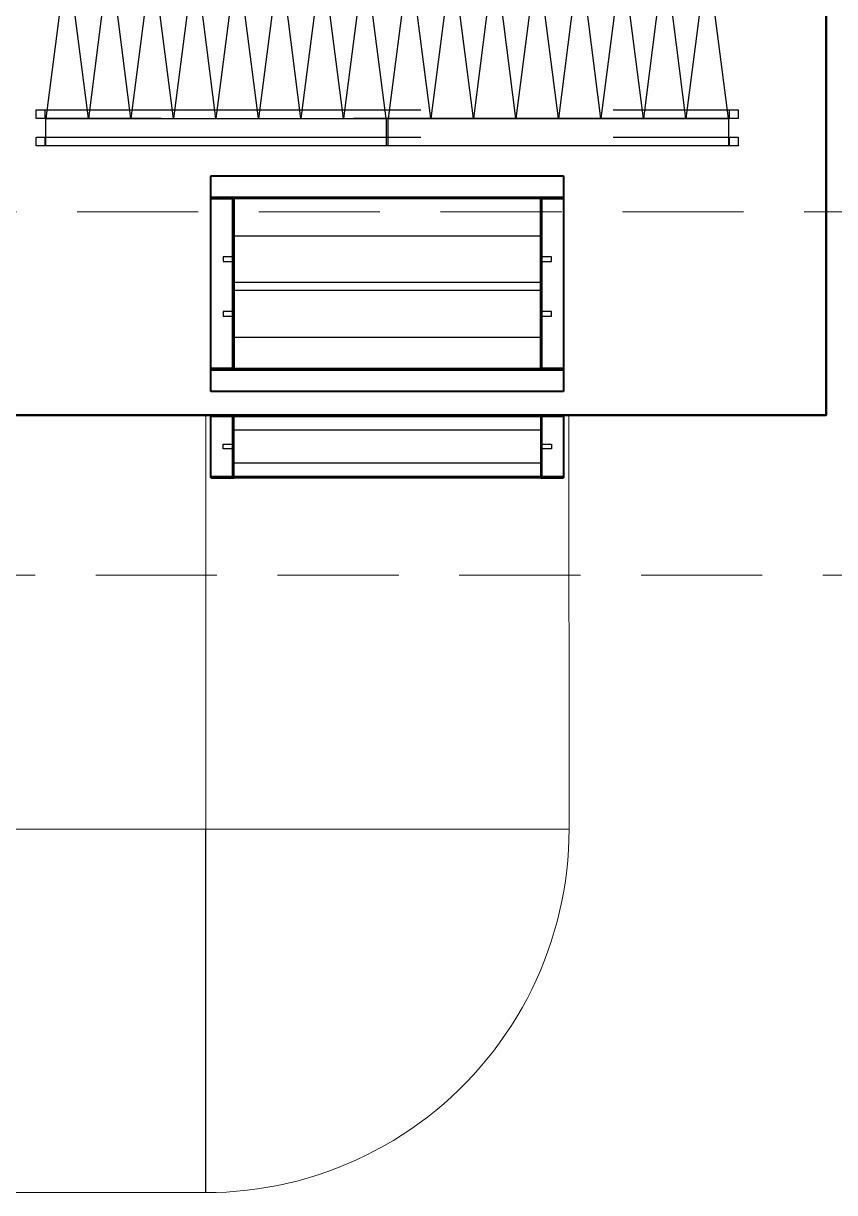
# Model space of a CAD drawing. Extents: x -57174 to 10055, y -18330 to 89882.
# Drawn here: x -41940 to -40601, y 64900 to 66830 of the extents above; entities that cross this region are included whole.
import ezdxf

# ---------------------------------------------------------------- set-up
doc = ezdxf.new("R2010")
doc.units = 0
doc.header["$LTSCALE"] = 50
doc.header["$MEASUREMENT"] = 0
doc.linetypes.add('DASHED', pattern=[0.75, 0.5, -0.25])
doc.linetypes.add('EQ 1ST FLOOR$0$DASHED', pattern=[19.05, 12.7, -6.35])
for name, color, linetype in [('duct return', 4, 'CONTINUOUS'), ('duct size', 7, 'CONTINUOUS'), ('EQ 1ST FLOOR$0$C2', 12, 'EQ 1ST FLOOR$0$DASHED'), ('Supply Ahu-04', 5, 'CONTINUOUS')]:
    doc.layers.add(name, color=color, linetype=linetype)
doc.layers.add('EQ 1ST FLOOR$0$C5', color=5, linetype='CONTINUOUS', lineweight=40)

# ---------------------------------------------------------------- blocks, each defined once
blk = doc.blocks.new('AHU-PD LAB')
at = {"layer": 'EQ 1ST FLOOR$0$C2'}
for p, q in [((-49144.7, 66479.6), (-48638, 66479.6)), ((-49144.7, 66402.4), (-49144.7, 66479.6)), ((-48638, 66479.6), (-48638, 66402.4)), ((-49146.6, 66444.9), (-49162.3, 66444.9)), ((-49162.3, 66444.9), (-49162.3, 66437.1)), ((-49162.3, 66437.1), (-49146.6, 66437.1)), ((-49146.6, 66437.1), (-49146.6, 66444.9)), ((-48620.4, 66444.9), (-48636.1, 66444.9)), ((-48636.1, 66444.9), (-48636.1, 66437.1)), ((-48636.1, 66437.1), (-48620.4, 66437.1)), ((-48620.4, 66437.1), (-48620.4, 66444.9)), ((-48638, 66402.4), (-49144.7, 66402.4)), ((-49144.7, 66389.3), (-49144.7, 66312.1)), ((-48638, 66389.3), (-49144.7, 66389.3)), ((-48638, 66312.1), (-48638, 66389.3)), ((-49146.6, 66354.6), (-49162.3, 66354.6)), ((-49162.3, 66354.6), (-49162.3, 66346.8)), ((-49146.6, 66346.8), (-49146.6, 66354.6)), ((-48620.4, 66354.6), (-48636.1, 66354.6)), ((-48636.1, 66354.6), (-48636.1, 66346.8)), ((-48620.4, 66346.8), (-48620.4, 66354.6)), ((-49162.3, 66346.8), (-49146.6, 66346.8)), ((-48636.1, 66346.8), (-48620.4, 66346.8)), ((-49144.7, 66312.1), (-48638, 66312.1)), ((-49144.7, 66158.9), (-49144.7, 66104.9)), ((-48638, 66158.9), (-49144.7, 66158.9)), ((-48638, 66104.9), (-48638, 66158.9)), ((-49162.3, 66135.8), (-49146.6, 66135.8)), ((-49162.3, 66128), (-49162.3, 66135.8)), ((-49146.6, 66128), (-49162.3, 66128)), ((-49146.6, 66135.8), (-49146.6, 66128)), ((-48636.1, 66135.8), (-48620.4, 66135.8)), ((-48636.1, 66128), (-48636.1, 66135.8)), ((-48620.4, 66128), (-48636.1, 66128)), ((-48620.4, 66135.8), (-48620.4, 66128)), ((-49144.7, 66104.9), (-48638, 66104.9))]:
    blk.add_line(p, q, dxfattribs=at)
for points in [[(-49419.5, 66946.6), (-49454.6, 66673.4), (-49384.4, 66673.4)], [(-49349.3, 66946.6), (-49384.4, 66673.4), (-49314.3, 66673.4)], [(-49279.2, 66946.6), (-49314.3, 66673.4), (-49244.1, 66673.4)], [(-49209, 66946.6), (-49244.1, 66673.4), (-49173.9, 66673.4)], [(-49138.8, 66946.6), (-49173.9, 66673.4), (-49103.7, 66673.4)], [(-49068.7, 66946.6), (-49103.7, 66673.4), (-49033.6, 66673.4)], [(-48998.5, 66946.6), (-49033.6, 66673.4), (-48963.4, 66673.4)], [(-48928.3, 66946.6), (-48963.4, 66673.4), (-48893.2, 66673.4)], [(-48854.4, 66946.6), (-48889.5, 66673.4), (-48819.3, 66673.4)], [(-48784.2, 66946.6), (-48819.3, 66673.4), (-48749.1, 66673.4)], [(-48714, 66946.6), (-48749.1, 66673.4), (-48678.9, 66673.4)], [(-48643.9, 66946.6), (-48678.9, 66673.4), (-48608.8, 66673.4)], [(-48573.7, 66946.6), (-48608.8, 66673.4), (-48538.6, 66673.4)], [(-48503.5, 66946.6), (-48538.6, 66673.4), (-48468.4, 66673.4)], [(-48433.4, 66946.6), (-48468.4, 66673.4), (-48398.3, 66673.4)], [(-48363.2, 66946.6), (-48398.3, 66673.4), (-48328.1, 66673.4)], [(-49470.6, 66687.6), (-48312.1, 66687.6), (-48312.1, 66673.4), (-49470.6, 66673.4)], [(-49470.6, 66687.6), (-49456.5, 66687.6), (-49456.5, 66673.4), (-49470.6, 66673.4)], [(-48326.2, 66687.6), (-48312.1, 66687.6), (-48312.1, 66673.4), (-48326.2, 66673.4)], [(-49454.6, 66673.4), (-48893.2, 66673.4), (-48893.2, 66628.2), (-49454.6, 66628.2)], [(-48889.5, 66673.4), (-48328.1, 66673.4), (-48328.1, 66628.2), (-48889.5, 66628.2)], [(-49470.6, 66642.3), (-48312.1, 66642.3), (-48312.1, 66628.2), (-49470.6, 66628.2)], [(-49470.6, 66642.3), (-49456.5, 66642.3), (-49456.5, 66628.2), (-49470.6, 66628.2)], [(-48326.2, 66642.3), (-48312.1, 66642.3), (-48312.1, 66628.2), (-48326.2, 66628.2)]]:
    blk.add_lwpolyline(points, close=True, dxfattribs=at)
at = {"layer": 'EQ 1ST FLOOR$0$C5'}
for p, q in [((-49182.4, 66578.8), (-48600.3, 66578.8)), ((-49182.4, 66541.1), (-49182.4, 66578.8)), ((-49182.4, 66578.8), (-48600.3, 66578.8)), ((-49182.4, 66543), (-49182.4, 66578.8)), ((-48600.3, 66578.8), (-48600.3, 66541.1)), ((-48600.3, 66578.8), (-48600.3, 66543)), ((-48600.3, 66543), (-49182.4, 66543)), ((-48600.3, 66541.1), (-49182.4, 66541.1)), ((-49182.4, 66541.1), (-49144.7, 66541.1)), ((-49182.4, 66260.5), (-49182.4, 66541.1)), ((-49182.4, 66541.1), (-49146.6, 66541.1)), ((-49182.4, 66260.5), (-49182.4, 66541.1)), ((-49146.6, 66541.1), (-49146.6, 66260.5)), ((-49144.7, 66541.1), (-49144.7, 66260.5)), ((-48638, 66541.1), (-48600.3, 66541.1)), ((-48638, 66260.5), (-48638, 66541.1)), ((-48636.1, 66541.1), (-48600.3, 66541.1)), ((-48636.1, 66260.5), (-48636.1, 66541.1)), ((-48600.3, 66541.1), (-48600.3, 66260.5)), ((-48600.3, 66541.1), (-48600.3, 66260.5)), ((-49182.4, 66260.5), (-48600.3, 66260.5)), ((-49182.4, 66222.8), (-49182.4, 66260.5)), ((-49144.7, 66260.5), (-49182.4, 66260.5)), ((-49146.6, 66260.5), (-49182.4, 66260.5)), ((-49182.4, 66258.6), (-48600.3, 66258.6)), ((-49182.4, 66222.8), (-49182.4, 66258.6)), ((-48600.3, 66260.5), (-48638, 66260.5)), ((-48600.3, 66260.5), (-48636.1, 66260.5)), ((-48600.3, 66260.5), (-48600.3, 66222.8)), ((-48600.3, 66258.6), (-48600.3, 66222.8)), ((-48600.3, 66222.8), (-49182.4, 66222.8)), ((-48600.3, 66222.8), (-49182.4, 66222.8)), ((-49182.4, 66181.8), (-49182.4, 66183.7)), ((-49182.4, 66183.7), (-48600.3, 66183.7)), ((-49182.4, 66080.1), (-49182.4, 66183.7)), ((-49182.4, 66183.7), (-48600.3, 66183.7)), ((-49144.7, 66183.7), (-49182.4, 66183.7)), ((-49182.4, 66183.7), (-49182.4, 66181.8)), ((-48600.3, 66181.8), (-49182.4, 66181.8)), ((-49182.4, 66082), (-49182.4, 66181.8)), ((-49182.4, 66181.8), (-48600.3, 66181.8)), ((-49182.4, 66181.8), (-49146.6, 66181.8)), ((-49146.6, 66181.8), (-49146.6, 66082)), ((-49144.7, 66080.1), (-49144.7, 66183.7)), ((-48600.3, 66183.7), (-48638, 66183.7)), ((-48638, 66183.7), (-48638, 66080.1)), ((-48636.1, 66082), (-48636.1, 66181.8)), ((-48636.1, 66181.8), (-48600.3, 66181.8)), ((-48600.3, 66183.7), (-48600.3, 66181.8)), ((-48600.3, 66183.7), (-48600.3, 66080.1)), ((-48600.3, 66181.8), (-48600.3, 66183.7)), ((-48600.3, 66181.8), (-48600.3, 66082)), ((-49182.4, 66080.1), (-49182.4, 66082)), ((-49182.4, 66082), (-48600.3, 66082)), ((-48600.3, 66082), (-49182.4, 66082)), ((-49146.6, 66082), (-49182.4, 66082)), ((-49182.4, 66082), (-49182.4, 66080.1)), ((-48600.3, 66080.1), (-49182.4, 66080.1)), ((-48600.3, 66080.1), (-49182.4, 66080.1)), ((-49182.4, 66080.1), (-49144.7, 66080.1)), ((-48638, 66080.1), (-48600.3, 66080.1)), ((-48600.3, 66082), (-48636.1, 66082)), ((-48600.3, 66082), (-48600.3, 66080.1)), ((-48600.3, 66080.1), (-48600.3, 66082))]:
    blk.add_line(p, q, dxfattribs=at)
for points in [[(-48167, 66183.7), (-48167, 67977.8), (-48167, 67977.8), (-49615.7, 67977.8), (-49615.7, 67977.8), (-49615.7, 66183.7), (-49615.7, 66183.7), (-48167, 66183.7)], [(-48167, 66183.7), (-48167, 67977.8), (-48167, 67977.8), (-49615.7, 67977.8), (-49615.7, 67977.8), (-49615.7, 66183.7), (-49615.7, 66183.7), (-48167, 66183.7)], [(-48167, 66183.7), (-48167, 67977.8), (-48167, 67977.8), (-48167, 67977.8), (-48167, 67977.8), (-48167, 66183.7), (-48167, 66183.7), (-48167, 66183.7)], [(-49615.7, 66183.7), (-48167, 66183.7), (-48167, 66183.7), (-48167, 66183.7), (-48167, 66183.7), (-49615.7, 66183.7), (-49615.7, 66183.7), (-49615.7, 66183.7)]]:
    blk.add_lwpolyline(points, close=True, dxfattribs=at)

msp = doc.modelspace()

# ---------------------------------------------------------------- linework, layer by layer
at = {"layer": 'duct return', "linetype": 'DASHED', "lineweight": 0, "ltscale": 8}
for p, q in [((-40451.5, 66519.4), (-42420.7, 66519.4)), ((-42420.6, 65919.4), (-40451.5, 65919.4))]:
    msp.add_line(p, q, dxfattribs=at)
at = {"layer": 'duct return', "lineweight": 0, "flags": 128}
for points, elevation in [([(-41639.2, 66183.4), (-41639, 65500.2), (-41039.5, 65500.4), (-41039.7, 66183.6)], 4474.1), ([(-41639.2, 66183.4), (-41039.7, 66183.6)], 4474.1), ([(-42420.4, 65500.3), (-41639.6, 65500.3), (-41639.6, 64900.3), (-42420.4, 64900.3)], 4497.1), ([(-41639.1, 65500.3), (-41039.5, 65500.3)], 4497.1), ([(-41639.1, 65500.3), (-41639.1, 64900.3), (-41621.9, 64900.5)], 4497.1), ([(-41039.5, 65500.3), (-41039.7, 65483.1)], 4497.1), ([(-41040.5, 65466), (-41041.7, 65448.9)], 4497.1), ([(-41040.5, 65466), (-41039.7, 65483.1)], 4497.1), ([(-41048.3, 65398), (-41045.6, 65414.9), (-41043.4, 65431.9), (-41041.7, 65448.9)], 4497.1), ([(-41048.3, 65398), (-41051.4, 65381.1), (-41055.1, 65364.4), (-41059.2, 65347.8)], 4497.1), ([(-41063.8, 65331.2), (-41068.9, 65314.9)], 4497.1), ([(-41063.8, 65331.2), (-41059.2, 65347.8)], 4497.1), ([(-41074.3, 65298.7), (-41068.9, 65314.9)], 4497.1), ([(-41074.3, 65298.7), (-41080.3, 65282.6)], 4497.1), ([(-41101, 65235.6), (-41093.7, 65251), (-41086.8, 65266.7), (-41080.3, 65282.6)], 4497.1), ([(-41101, 65235.6), (-41108.8, 65220.3), (-41117, 65205.3), (-41125.6, 65190.5)], 4497.1), ([(-41134.6, 65175.9), (-41144.1, 65161.6)], 4497.1), ([(-41134.6, 65175.9), (-41125.6, 65190.5)], 4497.1), ([(-41154, 65147.6), (-41144.1, 65161.6)], 4497.1), ([(-41154, 65147.6), (-41164.3, 65133.9)], 4497.1), ([(-41174.9, 65120.5), (-41186, 65107.4), (-41197.3, 65094.6), (-41209.1, 65082.1), (-41221.2, 65070)], 4497.1), ([(-41174.9, 65120.5), (-41164.3, 65133.9)], 4497.1), ([(-41233.7, 65058.2), (-41221.2, 65070)], 4497.1), ([(-41329.4, 64986.5), (-41314.9, 64995.6), (-41300.6, 65005), (-41286.6, 65014.9), (-41272.9, 65025.1), (-41259.5, 65035.8), (-41246.4, 65046.8)], 4497.1), ([(-41233.7, 65058.2), (-41246.4, 65046.8)], 4497.1), ([(-41329.4, 64986.5), (-41344.2, 64977.8), (-41359.3, 64969.6)], 4497.1), ([(-41390, 64954.6), (-41374.5, 64961.9), (-41359.3, 64969.6)], 4497.1), ([(-41536.8, 64909.1), (-41519.9, 64912.2), (-41503.2, 64915.9), (-41486.6, 64920), (-41470.1, 64924.6), (-41453.8, 64929.7), (-41437.5, 64935.2), (-41421.5, 64941.2), (-41405.7, 64947.6)], 4497.1), ([(-41390, 64954.6), (-41405.7, 64947.6)], 4497.1), ([(-41587.7, 64902.5), (-41570.7, 64904.2), (-41553.7, 64906.4)], 4497.1), ([(-41536.8, 64909.1), (-41553.7, 64906.4)], 4497.1), ([(-41587.7, 64902.5), (-41604.8, 64901.3), (-41621.9, 64900.5)], 4497.1)]:
    msp.add_lwpolyline(points, dxfattribs=dict(at, elevation=elevation))
at = {"layer": 'Supply Ahu-04', "lineweight": 0, "flags": 128}
msp.add_lwpolyline([(-40615.3, 66183.7), (-40615.3, 69683.7), (-42063.9, 69683.7), (-42063.9, 66183.7), (-40615.3, 66183.7)], dxfattribs=at)
msp.add_lwpolyline([(-40615.3, 66183.7), (-40615.3, 69683.7), (-42063.9, 69683.7), (-42063.9, 66183.7), (-40615.3, 66183.7)], dxfattribs=at)

# ---------------------------------------------------------------- block references
at = {"layer": 'duct size', "lineweight": 0}
msp.add_blockref('AHU-PD LAB', (7551.7, 0), dxfattribs=at)

doc.saveas('drawing.dxf')
